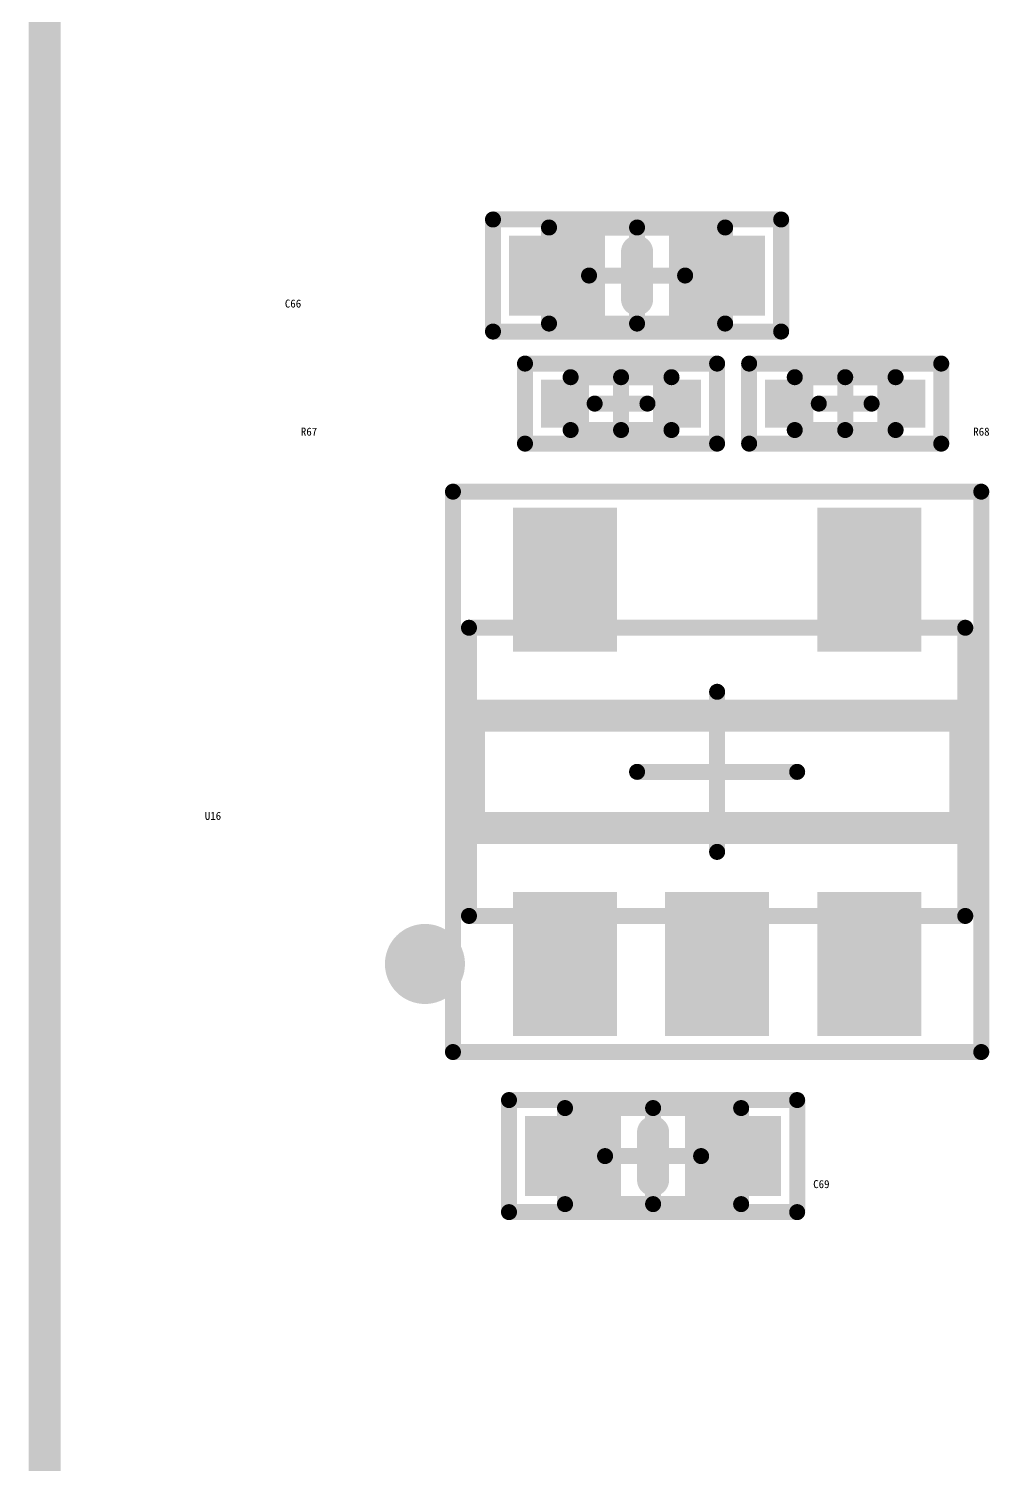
# Model space of a CAD drawing. Header units: millimetres. Extents: x 4 to 123, y 21 to 97.
# Drawn here: x 55.3 to 61.3, y 35.67 to 44.64 of the extents above; entities that cross this region are included whole.
import ezdxf

# ---------------------------------------------------------------- set-up
doc = ezdxf.new("R2010")
doc.units = ezdxf.units.MM
for name, color, linetype in [('Mechanical13', 56, 'Continuous'), ('Mechanical15', 56, 'Continuous'), ('TopLayer', 1, 'Continuous'), ('TopOverlay', 2, 'Continuous'), ('TopPaste', 8, 'Continuous')]:
    doc.layers.add(name, color=color, linetype=linetype)

msp = doc.modelspace()

# ---------------------------------------------------------------- linework, layer by layer
at = {"layer": 'Mechanical13', "const_width": 0.1}
for points in [[(58.55, 43.4), (59.65, 43.4)], [(58.55, 42.8), (58.55, 43.4)], [(59.65, 42.8), (59.65, 43.4)], [(58.55, 42.8), (59.65, 42.8)], [(58.685, 42.135), (58.685, 42.465)], [(58.685, 42.465), (59.315, 42.465)], [(59.315, 42.135), (59.315, 42.465)], [(60.085, 42.135), (60.085, 42.465)], [(60.085, 42.465), (60.715, 42.465)], [(60.715, 42.135), (60.715, 42.465)], [(58.685, 42.135), (59.315, 42.135)], [(60.085, 42.135), (60.715, 42.135)], [(58.05, 39.1), (58.05, 40.9)], [(58.05, 40.9), (61.15, 40.9)], [(61.15, 39.1), (61.15, 40.9)], [(58.05, 39.1), (61.15, 39.1)], [(58.65, 37.9), (59.75, 37.9)], [(58.65, 37.3), (58.65, 37.9)], [(59.75, 37.3), (59.75, 37.9)], [(58.65, 37.3), (59.75, 37.3)]]:
    msp.add_lwpolyline(points, dxfattribs=at)
at = {"layer": 'Mechanical13', "const_width": 0.05}
for points in [[(58.525, 43.4, 1), (58.575, 43.4, 1)], [(58.525, 43.4, 1), (58.575, 43.4, 1)], [(59.625, 43.4, 1), (59.675, 43.4, 1)], [(59.625, 43.4, 1), (59.675, 43.4, 1)], [(58.525, 42.8, 1), (58.575, 42.8, 1)], [(58.525, 42.8, 1), (58.575, 42.8, 1)], [(59.625, 42.8, 1), (59.675, 42.8, 1)], [(59.625, 42.8, 1), (59.675, 42.8, 1)], [(58.66, 42.465, 1), (58.71, 42.465, 1)], [(58.66, 42.465, 1), (58.71, 42.465, 1)], [(59.29, 42.465, 1), (59.34, 42.465, 1)], [(59.29, 42.465, 1), (59.34, 42.465, 1)], [(60.06, 42.465, 1), (60.11, 42.465, 1)], [(60.06, 42.465, 1), (60.11, 42.465, 1)], [(60.69, 42.465, 1), (60.74, 42.465, 1)], [(60.69, 42.465, 1), (60.74, 42.465, 1)], [(58.66, 42.135, 1), (58.71, 42.135, 1)], [(58.66, 42.135, 1), (58.71, 42.135, 1)], [(59.29, 42.135, 1), (59.34, 42.135, 1)], [(59.29, 42.135, 1), (59.34, 42.135, 1)], [(60.06, 42.135, 1), (60.11, 42.135, 1)], [(60.06, 42.135, 1), (60.11, 42.135, 1)], [(60.69, 42.135, 1), (60.74, 42.135, 1)], [(60.69, 42.135, 1), (60.74, 42.135, 1)], [(58.025, 40.9, 1), (58.075, 40.9, 1)], [(58.025, 40.9, 1), (58.075, 40.9, 1)], [(61.125, 40.9, 1), (61.175, 40.9, 1)], [(61.125, 40.9, 1), (61.175, 40.9, 1)], [(58.025, 39.1, 1), (58.075, 39.1, 1)], [(58.025, 39.1, 1), (58.075, 39.1, 1)], [(61.125, 39.1, 1), (61.175, 39.1, 1)], [(61.125, 39.1, 1), (61.175, 39.1, 1)], [(58.625, 37.9, 1), (58.675, 37.9, 1)], [(58.625, 37.9, 1), (58.675, 37.9, 1)], [(59.725, 37.9, 1), (59.775, 37.9, 1)], [(59.725, 37.9, 1), (59.775, 37.9, 1)], [(58.625, 37.3, 1), (58.675, 37.3, 1)], [(58.625, 37.3, 1), (58.675, 37.3, 1)], [(59.725, 37.3, 1), (59.775, 37.3, 1)], [(59.725, 37.3, 1), (59.775, 37.3, 1)]]:
    msp.add_lwpolyline(points, format="xyb", close=True, dxfattribs=at)
at = {"layer": 'Mechanical15', "const_width": 0.1}
for points in [[(58.2, 43.45), (60, 43.45)], [(58.2, 42.75), (58.2, 43.45)], [(60, 42.75), (60, 43.45)], [(59.1, 42.8), (59.1, 43.4)], [(58.8, 43.1), (59.4, 43.1)], [(58.2, 42.75), (60, 42.75)], [(58.4, 42.05), (58.4, 42.55)], [(58.4, 42.55), (59.6, 42.55)], [(59.6, 42.05), (59.6, 42.55)], [(59.8, 42.05), (59.8, 42.55)], [(59.8, 42.55), (61, 42.55)], [(61, 42.05), (61, 42.55)], [(59, 42.135), (59, 42.465)], [(60.4, 42.135), (60.4, 42.465)], [(58.835, 42.3), (59.165, 42.3)], [(60.235, 42.3), (60.565, 42.3)], [(58.4, 42.05), (59.6, 42.05)], [(59.8, 42.05), (61, 42.05)], [(57.95, 38.25), (57.95, 41.75)], [(57.95, 41.75), (61.25, 41.75)], [(61.25, 38.25), (61.25, 41.75)], [(59.6, 39.5), (59.6, 40.5)], [(59.1, 40), (60.1, 40)], [(57.95, 38.25), (61.25, 38.25)], [(58.3, 37.95), (60.1, 37.95)], [(58.3, 37.25), (58.3, 37.95)], [(59.2, 37.3), (59.2, 37.9)], [(60.1, 37.25), (60.1, 37.95)], [(58.9, 37.6), (59.5, 37.6)], [(58.3, 37.25), (60.1, 37.25)]]:
    msp.add_lwpolyline(points, dxfattribs=at)
at = {"layer": 'Mechanical15', "const_width": 0.05}
for points in [[(58.175, 43.45, 1), (58.225, 43.45, 1)], [(58.175, 43.45, 1), (58.225, 43.45, 1)], [(59.975, 43.45, 1), (60.025, 43.45, 1)], [(59.975, 43.45, 1), (60.025, 43.45, 1)], [(59.075, 43.4, 1), (59.125, 43.4, 1)], [(58.775, 43.1, 1), (58.825, 43.1, 1)], [(59.375, 43.1, 1), (59.425, 43.1, 1)], [(58.175, 42.75, 1), (58.225, 42.75, 1)], [(58.175, 42.75, 1), (58.225, 42.75, 1)], [(59.075, 42.8, 1), (59.125, 42.8, 1)], [(59.975, 42.75, 1), (60.025, 42.75, 1)], [(59.975, 42.75, 1), (60.025, 42.75, 1)], [(58.375, 42.55, 1), (58.425, 42.55, 1)], [(58.375, 42.55, 1), (58.425, 42.55, 1)], [(59.575, 42.55, 1), (59.625, 42.55, 1)], [(59.575, 42.55, 1), (59.625, 42.55, 1)], [(59.775, 42.55, 1), (59.825, 42.55, 1)], [(59.775, 42.55, 1), (59.825, 42.55, 1)], [(60.975, 42.55, 1), (61.025, 42.55, 1)], [(60.975, 42.55, 1), (61.025, 42.55, 1)], [(58.975, 42.465, 1), (59.025, 42.465, 1)], [(60.375, 42.465, 1), (60.425, 42.465, 1)], [(58.81, 42.3, 1), (58.86, 42.3, 1)], [(59.14, 42.3, 1), (59.19, 42.3, 1)], [(60.21, 42.3, 1), (60.26, 42.3, 1)], [(60.54, 42.3, 1), (60.59, 42.3, 1)], [(58.975, 42.135, 1), (59.025, 42.135, 1)], [(60.375, 42.135, 1), (60.425, 42.135, 1)], [(58.375, 42.05, 1), (58.425, 42.05, 1)], [(58.375, 42.05, 1), (58.425, 42.05, 1)], [(59.575, 42.05, 1), (59.625, 42.05, 1)], [(59.575, 42.05, 1), (59.625, 42.05, 1)], [(59.775, 42.05, 1), (59.825, 42.05, 1)], [(59.775, 42.05, 1), (59.825, 42.05, 1)], [(60.975, 42.05, 1), (61.025, 42.05, 1)], [(60.975, 42.05, 1), (61.025, 42.05, 1)], [(57.925, 41.75, 1), (57.975, 41.75, 1)], [(57.925, 41.75, 1), (57.975, 41.75, 1)], [(61.225, 41.75, 1), (61.275, 41.75, 1)], [(61.225, 41.75, 1), (61.275, 41.75, 1)], [(59.575, 40.5, 1), (59.625, 40.5, 1)], [(59.075, 40, 1), (59.125, 40, 1)], [(60.075, 40, 1), (60.125, 40, 1)], [(59.575, 39.5, 1), (59.625, 39.5, 1)], [(57.925, 38.25, 1), (57.975, 38.25, 1)], [(57.925, 38.25, 1), (57.975, 38.25, 1)], [(61.225, 38.25, 1), (61.275, 38.25, 1)], [(61.225, 38.25, 1), (61.275, 38.25, 1)], [(58.275, 37.95, 1), (58.325, 37.95, 1)], [(58.275, 37.95, 1), (58.325, 37.95, 1)], [(59.175, 37.9, 1), (59.225, 37.9, 1)], [(60.075, 37.95, 1), (60.125, 37.95, 1)], [(60.075, 37.95, 1), (60.125, 37.95, 1)], [(58.875, 37.6, 1), (58.925, 37.6, 1)], [(59.475, 37.6, 1), (59.525, 37.6, 1)], [(59.175, 37.3, 1), (59.225, 37.3, 1)], [(58.275, 37.25, 1), (58.325, 37.25, 1)], [(58.275, 37.25, 1), (58.325, 37.25, 1)], [(60.075, 37.25, 1), (60.125, 37.25, 1)], [(60.075, 37.25, 1), (60.125, 37.25, 1)]]:
    msp.add_lwpolyline(points, format="xyb", close=True, dxfattribs=at)
at = {"layer": 'TopLayer'}
for points in [[(58.3, 43.35), (58.3, 42.85), (58.9, 43.35), (58.9, 42.85)], [(59.3, 43.35), (59.3, 42.85), (59.9, 43.35), (59.9, 42.85)], [(58.8, 42.15), (58.8, 42.45), (58.5, 42.15), (58.5, 42.45)], [(59.5, 42.15), (59.5, 42.45), (59.2, 42.15), (59.2, 42.45)], [(60.2, 42.15), (60.2, 42.45), (59.9, 42.15), (59.9, 42.45)], [(60.9, 42.15), (60.9, 42.45), (60.6, 42.15), (60.6, 42.45)], [(58.975, 41.65), (58.325, 41.65), (58.975, 40.75), (58.325, 40.75)], [(60.875, 41.65), (60.225, 41.65), (60.875, 40.75), (60.225, 40.75)], [(58.975, 39.25), (58.325, 39.25), (58.975, 38.35), (58.325, 38.35)], [(59.925, 39.25), (59.275, 39.25), (59.925, 38.35), (59.275, 38.35)], [(60.875, 39.25), (60.225, 39.25), (60.875, 38.35), (60.225, 38.35)], [(58.4, 37.85), (58.4, 37.35), (59, 37.85), (59, 37.35)], [(59.4, 37.85), (59.4, 37.35), (60, 37.85), (60, 37.35)]]:
    msp.add_solid(points, dxfattribs=at)
at = {"layer": 'TopOverlay', "const_width": 0.2}
for points in [[(55.4, 33.4), (55.4, 50.1)], [(59.1, 42.95), (59.1, 43.25)], [(58.05, 40.35), (61.15, 40.35)], [(58.05, 39.65), (58.05, 40.35)], [(61.15, 39.65), (61.15, 40.35)], [(58.05, 39.65), (61.15, 39.65)], [(59.2, 37.45), (59.2, 37.75)]]:
    msp.add_lwpolyline(points, dxfattribs=at)
at = {"layer": 'TopOverlay'}
for points, const_width in [([(59.05, 43.25, 1), (59.15, 43.25, 1)], 0.1), ([(59.05, 42.95, 1), (59.15, 42.95, 1)], 0.1), ([(58, 40.35, 1), (58.1, 40.35, 1)], 0.1), ([(58, 40.35, 1), (58.1, 40.35, 1)], 0.1), ([(61.1, 40.35, 1), (61.2, 40.35, 1)], 0.1), ([(61.1, 40.35, 1), (61.2, 40.35, 1)], 0.1), ([(58, 39.65, 1), (58.1, 39.65, 1)], 0.1), ([(58, 39.65, 1), (58.1, 39.65, 1)], 0.1), ([(61.1, 39.65, 1), (61.2, 39.65, 1)], 0.1), ([(61.1, 39.65, 1), (61.2, 39.65, 1)], 0.1), ([(57.9, 38.8, 1), (57.65, 38.8, 1)], 0.25), ([(57.5875, 38.8, 1), (57.7125, 38.8, 1)], 0.125), ([(57.8375, 38.8, 1), (57.9625, 38.8, 1)], 0.125), ([(59.15, 37.75, 1), (59.25, 37.75, 1)], 0.1), ([(59.15, 37.45, 1), (59.25, 37.45, 1)], 0.1)]:
    msp.add_lwpolyline(points, format="xyb", close=True, dxfattribs=dict(at, const_width=const_width))
at = {"layer": 'TopPaste'}
for points in [[(58.3, 43.35), (58.3, 42.85), (58.9, 43.35), (58.9, 42.85)], [(59.3, 43.35), (59.3, 42.85), (59.9, 43.35), (59.9, 42.85)], [(58.8, 42.15), (58.8, 42.45), (58.5, 42.15), (58.5, 42.45)], [(59.5, 42.15), (59.5, 42.45), (59.2, 42.15), (59.2, 42.45)], [(60.2, 42.15), (60.2, 42.45), (59.9, 42.15), (59.9, 42.45)], [(60.9, 42.15), (60.9, 42.45), (60.6, 42.15), (60.6, 42.45)], [(58.975, 41.65), (58.325, 41.65), (58.975, 40.75), (58.325, 40.75)], [(60.875, 41.65), (60.225, 41.65), (60.875, 40.75), (60.225, 40.75)], [(58.975, 39.25), (58.325, 39.25), (58.975, 38.35), (58.325, 38.35)], [(59.925, 39.25), (59.275, 39.25), (59.925, 38.35), (59.275, 38.35)], [(60.875, 39.25), (60.225, 39.25), (60.875, 38.35), (60.225, 38.35)], [(58.4, 37.85), (58.4, 37.35), (59, 37.85), (59, 37.35)], [(59.4, 37.85), (59.4, 37.35), (60, 37.85), (60, 37.35)]]:
    msp.add_solid(points, dxfattribs=at)

# ---------------------------------------------------------------- texts
at = {"layer": 'TopOverlay'}
for s, p in [('C66', (56.9, 42.9)), ('R67', (57, 42.1)), ('R68', (61.2, 42.1)), ('U16', (56.4, 39.7)), ('C69', (60.2, 37.4))]:
    msp.add_text(s, height=0.05, dxfattribs=at).set_placement(p)

doc.saveas('drawing.dxf')
